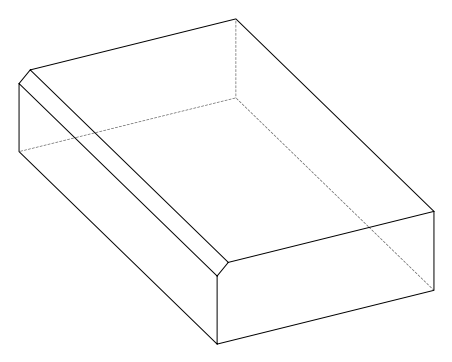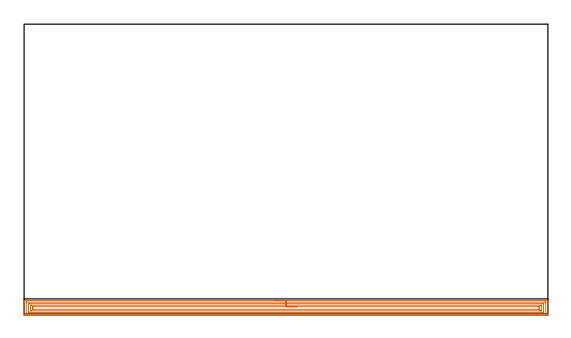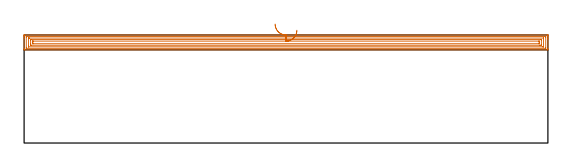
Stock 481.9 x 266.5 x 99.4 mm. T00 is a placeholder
(PLAN: 1 operations, 0 tool changes, 19.6 min)
(1 AREA_MILL | FG_CHAMFER_SURFACE | UGT0205_001 | 19.57 min | 45218 mm3)
(TOOL UGT0205_001 | Chamfer Mill 20 x 3 x 45 deg. | D20 FL50 Z2)
(OP 1 AREA_MILL)
G17 G21 G94 G90
T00 M6
G54
G17 G0 G90 X230.95 Y12.2 S1061 M3
G43 Z109.4 H0
G94 G1 X230.988 Z108.528 F250.
X231.102 Z107.663
X231.291 Z106.812
X231.553 Z105.98
X231.887 Z105.174
X232.29 Z104.4
X232.758 Z103.664
X233.29 Z102.972
X233.879 Z102.329
X234.522 Z101.739
X235.214 Z101.208
X235.95 Z100.74
X236.724 Z100.337
X237.53 Z100.003
X238.362 Z99.741
X239.213 Z99.552
X240.078 Z99.438
X240.95 Z99.4
X481.728
X481.89 Y12.197 Z99.388
X481.893 Y12.142 Z99.333
X481.9 Y11.734 Z98.934
Y11.393 Z98.592
Y10.704 Z97.899
Y9.467 Z96.664
Y8.919 Z96.114
Y8.301 Z95.496
Y-0.278 Z86.919
X481.897 Y-0.896 Z86.301
X481.893 Y-1.492 Z85.706
X481.879 Y-1.494 Z85.704
X481.281 Y-1.5 Z85.7
X0.619
X0.021 Y-1.494 Z85.704
X0.007 Y-1.492 Z85.706
X0.003 Y-0.896 Z86.301
X0. Y-0.278 Z86.919
Y8.919 Z96.114
Y10.36 Z97.556
Y10.704 Z97.899
Y11.393 Z98.592
Y11.734 Z98.934
X0.007 Y12.142 Z99.333
X0.01 Y12.197 Z99.388
X0.172 Y12.2 Z99.4
X240.95
Y10.786 Z97.986
X479.576 Y10.785 Z97.985
X479.74 Y10.783 Z97.983
X479.848 Y10.779 Z97.979
X479.891 Y10.773 Z97.973
X479.894 Y10.761 Z97.961
X479.897 Y10.704 Z97.904
X479.9 Y10.299 Z97.499
Y0.483 Z87.683
X479.897 Y-0.004 Z87.196
X479.894 Y-0.054 Z87.146
X479.891 Y-0.074 Z87.126
X479.821 Y-0.079 Z87.121
X479.658 Y-0.084 Z87.116
X479.576 Y-0.086 Z87.114
X2.324 Y-0.085 Z87.115
X2.16 Y-0.083 Z87.117
X2.052 Y-0.079 Z87.121
X2.009 Y-0.073 Z87.127
X2.006 Y-0.061 Z87.139
X2.003 Y-0.004 Z87.196
X2. Y0.401 Z87.601
Y10.217 Z97.417
X2.003 Y10.704 Z97.904
X2.006 Y10.754 Z97.954
X2.009 Y10.773 Z97.973
X2.079 Y10.779 Z97.979
X2.242 Y10.784 Z97.984
X2.324 Y10.785 Z97.985
X240.95 Y10.786 Z97.986
Y9.371 Z96.571
X477.707
X477.858 Y9.37 Z96.57
X477.883 Y9.368 Z96.568
X477.889 Y9.366 Z96.566
X477.893 Y9.342 Z96.542
X477.898 Y9.24 Z96.44
X477.9 Y9.112 Z96.312
Y8.919 Z96.119
X477.899 Y1.589 Z88.789
X477.893 Y1.396 Z88.596
X477.89 Y1.344 Z88.544
X477.873 Y1.335 Z88.535
X477.82 Y1.332 Z88.532
X477.707 Y1.33 Z88.53
X477.266 Y1.329 Z88.529
X476.814 Y1.328 Z88.528
X4.193 Y1.329 Z88.529
X4.042 Y1.33 Z88.53
X4.017 Y1.332 Z88.532
X4.011 Y1.334 Z88.534
X4.007 Y1.358 Z88.558
X4.002 Y1.46 Z88.66
X4. Y1.973 Z89.173
X4.001 Y9.111 Z96.311
X4.007 Y9.304 Z96.504
X4.01 Y9.356 Z96.556
X4.027 Y9.365 Z96.565
X4.08 Y9.368 Z96.568
X4.193 Y9.37 Z96.57
X4.633 Y9.371 Z96.571
X5.086 Y9.372 Z96.572
X240.95 Y9.371 Z96.571
Y7.957 Z95.157
X475.097
X475.857 Y7.95 Z95.15
X475.89 Y7.945 Z95.145
X475.895 Y7.898 Z95.098
X475.898 Y7.792 Z94.992
X475.9 Y7.58 Z94.78
Y7.155 Z94.355
Y3.586 Z90.786
Y3.129 Z90.329
X475.898 Y2.911 Z90.111
X475.894 Y2.803 Z90.003
X475.89 Y2.754 Z89.954
X475.844 Y2.749 Z89.949
X475.027 Y2.744 Z89.944
X474.203 Y2.743 Z89.943
X6.803
X6.043 Y2.75 Z89.95
X6.01 Y2.755 Z89.955
X6.005 Y2.802 Z90.002
X6.002 Y2.908 Z90.108
X6. Y4.458 Z91.658
Y7.114 Z94.314
Y7.571 Z94.771
X6.002 Y7.789 Z94.989
X6.005 Y7.897 Z95.097
X6.01 Y7.946 Z95.146
X6.056 Y7.951 Z95.151
X6.873 Y7.957 Z95.157
X6.943
X240.95
Y6.543 Z93.743
X473.24 Y6.542 Z93.742
X473.837 Y6.539 Z93.739
X473.877 Y6.536 Z93.736
X473.89 Y6.528 Z93.728
X473.896 Y6.479 Z93.679
X473.898 Y6.242 Z93.442
X473.9 Y5.583 Z92.783
Y4.458 Z91.658
X473.899 Y4.293 Z91.493
X473.898 Y4.211 Z91.411
X473.894 Y4.17 Z91.37
X473.891 Y4.165 Z91.365
X473.881 Y4.162 Z91.362
X473.842 Y4.16 Z91.36
X473.541 Y4.157 Z91.357
X8.66 Y4.158 Z91.358
X8.063 Y4.161 Z91.361
X8.023 Y4.164 Z91.364
X8.01 Y4.172 Z91.372
X8.004 Y4.221 Z91.421
X8.001 Y4.458 Z91.658
X8. Y5.117 Z92.317
Y6.242 Z93.442
X8.001 Y6.407 Z93.607
X8.002 Y6.489 Z93.689
X8.006 Y6.53 Z93.73
X8.009 Y6.535 Z93.735
X8.019 Y6.538 Z93.738
X8.058 Y6.54 Z93.74
X8.359 Y6.543 Z93.743
X240.95
X241.822 Z93.781
X242.686 Z93.895
X243.538 Z94.084
X244.37 Z94.346
X245.176 Z94.68
X245.95 Z95.083
X246.686 Z95.552
X247.378 Z96.083
X248.021 Z96.672
X248.61 Z97.315
X249.141 Z98.007
X249.61 Z98.743
X250.013 Z99.517
X250.347 Z100.323
X250.609 Z101.155
X250.798 Z102.007
X250.912 Z102.872
X250.95 Z103.743
G0 Z109.4
M5
M2
